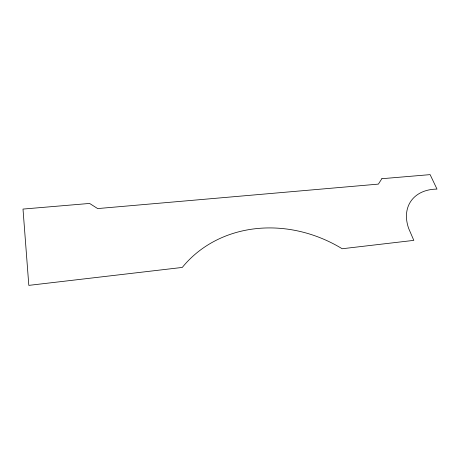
<?xml version="1.0" encoding="UTF-8"?>
<svg xmlns="http://www.w3.org/2000/svg" width="460" height="460" viewBox="0 0 460 460"><rect width="100%" height="100%" fill="white"/><g stroke="black" fill="none" stroke-linecap="round" stroke-linejoin="round"><path stroke-width="0.69" d="M381.852 178.71L378.379 184.115L97.658 208.575L89.591 203.441L23 209.076L28.819 285.373L182.281 267.433A128.829 113.631 33.4 0 1 342.177 248.745L413.816 240.373L408.756 228.66A47.943 34.166 33.5 0 1 437 189.106L430.117 174.627L381.852 178.71"/></g></svg>
